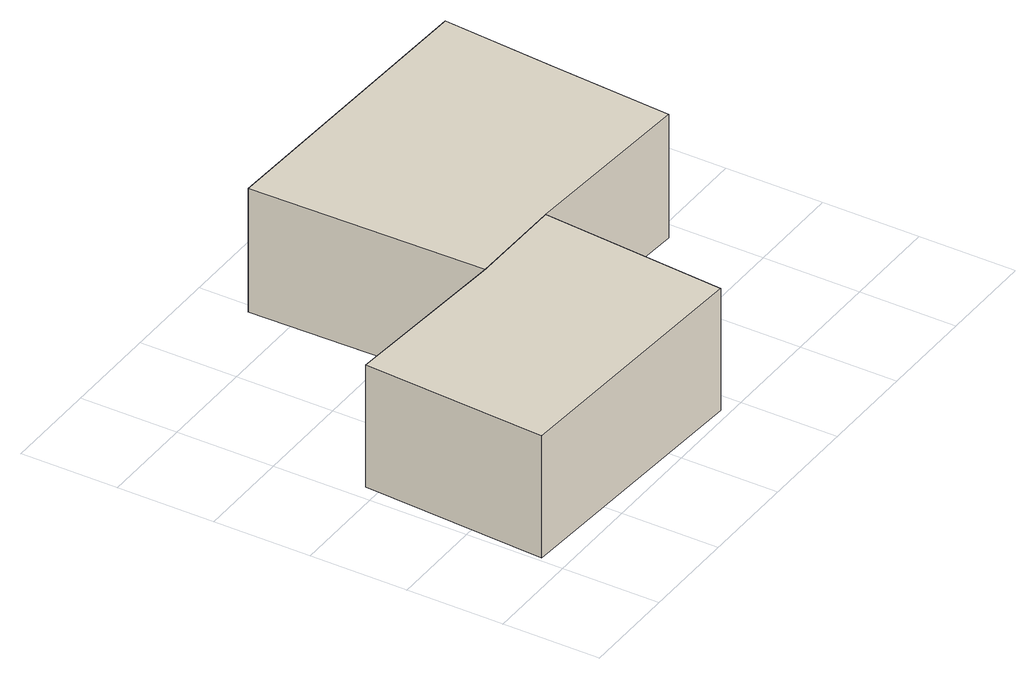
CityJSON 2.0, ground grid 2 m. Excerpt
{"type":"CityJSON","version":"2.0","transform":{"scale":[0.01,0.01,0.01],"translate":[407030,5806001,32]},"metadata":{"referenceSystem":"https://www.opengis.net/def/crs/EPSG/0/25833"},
"CityObjects":{
"building1":{"type":"Building","attributes":{"Gemeindeschluessel":"11000009","BezugspunktDach":"2200","function":"51009_1610","measuredHeight":2.63,"storeysAboveGround":0},"address":[{"country":"Germany","locality":"Berlin"}],"geometry":[{"type":"Solid","lod":"1","boundaries":[[[[0,1,2,3,4]],[[5,6,7,8,9]],[[5,9,4,3]],[[6,5,3,2]],[[7,6,2,1]],[[8,7,1,0]],[[9,8,0,4]]]]}]},
"building2":{"type":"Building","attributes":{"Gemeindeschluessel":"11000009","BezugspunktDach":"2200","function":"51009_1610","measuredHeight":2.67,"storeysAboveGround":0},"address":[{"country":"Germany","locality":"Berlin"}],"geometry":[{"type":"Solid","lod":"1","boundaries":[[[[2,1,10,11,12,13]],[[14,15,16,17,18,19]],[[14,19,13,12]],[[15,14,12,11]],[[16,15,11,10]],[[17,16,10,1]],[[18,17,1,2]],[[19,18,2,13]]]]}]}
},
"vertices":[
[558,15,357],[590,398,357],[390,400,357],[29,426,357],[6,46,357],[29,426,94],[390,400,94],[590,398,94],[558,15,94],[6,46,94],
[966,374,357],[985,631,357],[1004,861,357],[382,887,357],[1004,861,91],[985,631,91],[966,374,91],[590,398,91],[390,400,91],[382,887,91]
]}
